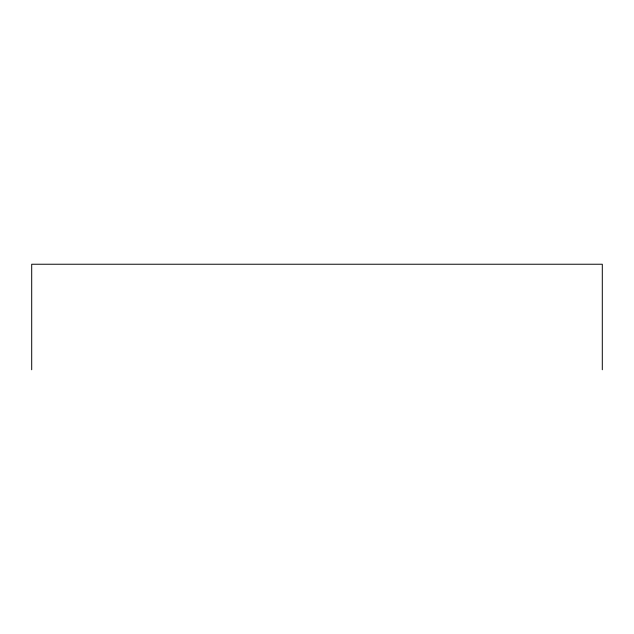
<?xml version="1.0" encoding="UTF-8"?>
<svg xmlns="http://www.w3.org/2000/svg" width="634" height="634" viewBox="0 0 634 634"><rect width="100%" height="100%" fill="white"/><g stroke="black" fill="none" stroke-linecap="round" stroke-linejoin="round"><path stroke-width="0.95" d="M602.3 369.765L602.3 264.235L31.7 264.235L31.7 369.765"/></g></svg>
